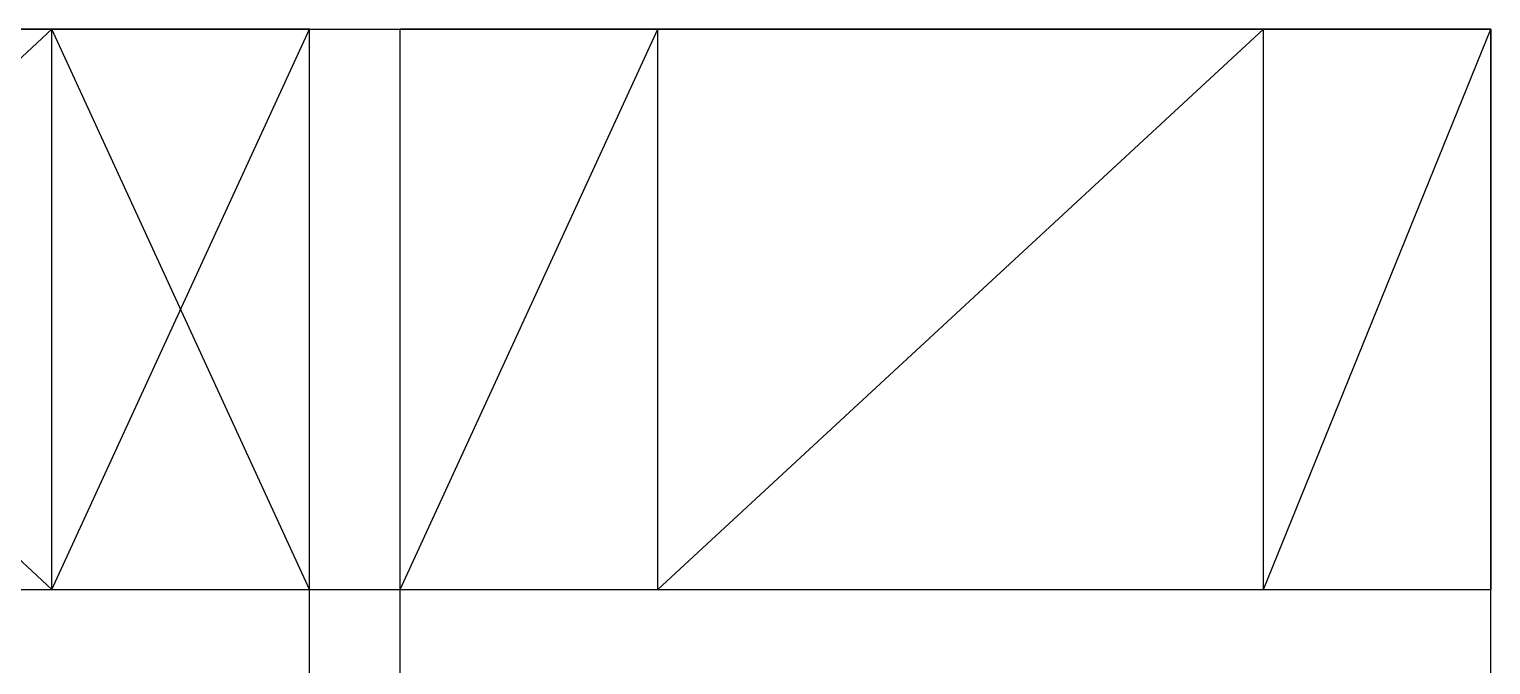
# Model space of a CAD drawing. Header units: metres. Extents: x 0 to 30, y 0 to 40.
# Drawn here: x 10.7 to 30, y 31.6 to 40 of the extents above; entities that cross this region are included whole.
import ezdxf

# ---------------------------------------------------------------- set-up
doc = ezdxf.new("R2010")
doc.units = ezdxf.units.M
for name, color, linetype in [('beam_x', 3, 'Continuous'), ('beam_y', 2, 'Continuous'), ('belt_xz', 5, 'Continuous'), ('belt_yz', 13, 'Continuous'), ('brace_xz', 6, 'Continuous'), ('brace_yz', 1, 'Continuous'), ('column', 4, 'Continuous'), ('floor_brace', 5, 'Continuous'), ('outrigger', 40, 'Continuous')]:
    doc.layers.add(name, color=color, linetype=linetype)

msp = doc.modelspace()

# ---------------------------------------------------------------- linework, layer by layer
at = {"layer": 'beam_x', "color": 3}
for p, q in [((3, 40), (11, 40)), ((3, 40, 9), (11, 40, 9)), ((3, 40, 15), (11, 40, 15)), ((3, 40, 21), (11, 40, 21)), ((3, 40, 27), (11, 40, 27)), ((3, 40, 33), (11, 40, 33)), ((3, 40, 39), (11, 40, 39)), ((3, 40, 45), (11, 40, 45)), ((3, 40, 51), (11, 40, 51)), ((3, 40, 57), (11, 40, 57)), ((3, 40, 63), (11, 40, 63)), ((3, 40, 69), (11, 40, 69)), ((3, 40, 75), (11, 40, 75)), ((3, 40, 81), (11, 40, 81)), ((3, 40, 87), (11, 40, 87)), ((3, 40, 93), (11, 40, 93)), ((3, 40, 99), (11, 40, 99)), ((3, 40, 105), (11, 40, 105)), ((3, 40, 111), (11, 40, 111)), ((3, 40, 117), (11, 40, 117)), ((3, 40, 123), (11, 40, 123)), ((3, 40, 129), (11, 40, 129)), ((3, 40, 135), (11, 40, 135)), ((3, 40, 141), (11, 40, 141)), ((3, 40, 147), (11, 40, 147)), ((3, 40, 153), (11, 40, 153)), ((11, 40), (14.4, 40)), ((11, 40, 9), (14.4, 40, 9)), ((11, 40, 15), (14.4, 40, 15)), ((11, 40, 21), (14.4, 40, 21)), ((11, 40, 27), (14.4, 40, 27)), ((11, 40, 33), (14.4, 40, 33)), ((11, 40, 39), (14.4, 40, 39)), ((11, 40, 45), (14.4, 40, 45)), ((11, 40, 51), (14.4, 40, 51)), ((11, 40, 57), (14.4, 40, 57)), ((11, 40, 63), (14.4, 40, 63)), ((11, 40, 69), (14.4, 40, 69)), ((11, 40, 75), (14.4, 40, 75)), ((11, 40, 81), (14.4, 40, 81)), ((11, 40, 87), (14.4, 40, 87)), ((11, 40, 93), (14.4, 40, 93)), ((11, 40, 99), (14.4, 40, 99)), ((11, 40, 105), (14.4, 40, 105)), ((11, 40, 111), (14.4, 40, 111)), ((11, 40, 117), (14.4, 40, 117)), ((11, 40, 123), (14.4, 40, 123)), ((11, 40, 129), (14.4, 40, 129)), ((11, 40, 135), (14.4, 40, 135)), ((11, 40, 141), (14.4, 40, 141)), ((11, 40, 147), (14.4, 40, 147)), ((11, 40, 153), (14.4, 40, 153)), ((14.4, 40), (15.6, 40)), ((14.4, 40, 9), (15.6, 40, 9)), ((14.4, 40, 15), (15.6, 40, 15)), ((14.4, 40, 21), (15.6, 40, 21)), ((14.4, 40, 27), (15.6, 40, 27)), ((14.4, 40, 33), (15.6, 40, 33)), ((14.4, 40, 39), (15.6, 40, 39)), ((14.4, 40, 45), (15.6, 40, 45)), ((14.4, 40, 51), (15.6, 40, 51)), ((14.4, 40, 57), (15.6, 40, 57)), ((14.4, 40, 63), (15.6, 40, 63)), ((14.4, 40, 69), (15.6, 40, 69)), ((14.4, 40, 75), (15.6, 40, 75)), ((14.4, 40, 81), (15.6, 40, 81)), ((14.4, 40, 87), (15.6, 40, 87)), ((14.4, 40, 93), (15.6, 40, 93)), ((14.4, 40, 99), (15.6, 40, 99)), ((14.4, 40, 105), (15.6, 40, 105)), ((14.4, 40, 111), (15.6, 40, 111)), ((14.4, 40, 117), (15.6, 40, 117)), ((14.4, 40, 123), (15.6, 40, 123)), ((14.4, 40, 129), (15.6, 40, 129)), ((14.4, 40, 135), (15.6, 40, 135)), ((14.4, 40, 141), (15.6, 40, 141)), ((14.4, 40, 147), (15.6, 40, 147)), ((14.4, 40, 153), (15.6, 40, 153)), ((15.6, 40), (19, 40)), ((15.6, 40, 9), (19, 40, 9)), ((15.6, 40, 15), (19, 40, 15)), ((15.6, 40, 21), (19, 40, 21)), ((15.6, 40, 27), (19, 40, 27)), ((15.6, 40, 33), (19, 40, 33)), ((15.6, 40, 39), (19, 40, 39)), ((15.6, 40, 45), (19, 40, 45)), ((15.6, 40, 51), (19, 40, 51)), ((15.6, 40, 57), (19, 40, 57)), ((15.6, 40, 63), (19, 40, 63)), ((15.6, 40, 69), (19, 40, 69)), ((15.6, 40, 75), (19, 40, 75)), ((15.6, 40, 81), (19, 40, 81)), ((15.6, 40, 87), (19, 40, 87)), ((15.6, 40, 93), (19, 40, 93)), ((15.6, 40, 99), (19, 40, 99)), ((15.6, 40, 105), (19, 40, 105)), ((15.6, 40, 111), (19, 40, 111)), ((15.6, 40, 117), (19, 40, 117)), ((15.6, 40, 123), (19, 40, 123)), ((15.6, 40, 129), (19, 40, 129)), ((15.6, 40, 135), (19, 40, 135)), ((15.6, 40, 141), (19, 40, 141)), ((15.6, 40, 147), (19, 40, 147)), ((15.6, 40, 153), (19, 40, 153)), ((19, 40), (27, 40)), ((19, 40, 9), (27, 40, 9)), ((19, 40, 15), (27, 40, 15)), ((19, 40, 21), (27, 40, 21)), ((19, 40, 27), (27, 40, 27)), ((19, 40, 33), (27, 40, 33)), ((19, 40, 39), (27, 40, 39)), ((19, 40, 45), (27, 40, 45)), ((19, 40, 51), (27, 40, 51)), ((19, 40, 57), (27, 40, 57)), ((19, 40, 63), (27, 40, 63)), ((19, 40, 69), (27, 40, 69)), ((19, 40, 75), (27, 40, 75)), ((19, 40, 81), (27, 40, 81)), ((19, 40, 87), (27, 40, 87)), ((19, 40, 93), (27, 40, 93)), ((19, 40, 99), (27, 40, 99)), ((19, 40, 105), (27, 40, 105)), ((19, 40, 111), (27, 40, 111)), ((19, 40, 117), (27, 40, 117)), ((19, 40, 123), (27, 40, 123)), ((19, 40, 129), (27, 40, 129)), ((19, 40, 135), (27, 40, 135)), ((19, 40, 141), (27, 40, 141)), ((19, 40, 147), (27, 40, 147)), ((19, 40, 153), (27, 40, 153)), ((27, 40), (30, 40)), ((27, 40, 9), (30, 40, 9)), ((27, 40, 15), (30, 40, 15)), ((27, 40, 21), (30, 40, 21)), ((27, 40, 27), (30, 40, 27)), ((27, 40, 33), (30, 40, 33)), ((27, 40, 39), (30, 40, 39)), ((27, 40, 45), (30, 40, 45)), ((27, 40, 51), (30, 40, 51)), ((27, 40, 57), (30, 40, 57)), ((27, 40, 63), (30, 40, 63)), ((27, 40, 69), (30, 40, 69)), ((27, 40, 75), (30, 40, 75)), ((27, 40, 81), (30, 40, 81)), ((27, 40, 87), (30, 40, 87)), ((27, 40, 93), (30, 40, 93)), ((27, 40, 99), (30, 40, 99)), ((27, 40, 105), (30, 40, 105)), ((27, 40, 111), (30, 40, 111)), ((27, 40, 117), (30, 40, 117)), ((27, 40, 123), (30, 40, 123)), ((27, 40, 129), (30, 40, 129)), ((27, 40, 135), (30, 40, 135)), ((27, 40, 141), (30, 40, 141)), ((27, 40, 147), (30, 40, 147)), ((27, 40, 153), (30, 40, 153)), ((3, 32.6), (11, 32.6)), ((3, 32.6, 27), (11, 32.6, 27)), ((3, 32.6, 51), (11, 32.6, 51)), ((3, 32.6, 75), (11, 32.6, 75)), ((3, 32.6, 99), (11, 32.6, 99)), ((3, 32.6, 123), (11, 32.6, 123)), ((3, 32.6, 147), (11, 32.6, 147)), ((11, 32.6), (14.4, 32.6)), ((11, 32.6, 27), (14.4, 32.6, 27)), ((11, 32.6, 51), (14.4, 32.6, 51)), ((11, 32.6, 75), (14.4, 32.6, 75)), ((11, 32.6, 99), (14.4, 32.6, 99)), ((11, 32.6, 123), (14.4, 32.6, 123)), ((11, 32.6, 147), (14.4, 32.6, 147)), ((14.4, 32.6), (15.6, 32.6)), ((14.4, 32.6, 9), (15.6, 32.6, 9)), ((14.4, 32.6, 15), (15.6, 32.6, 15)), ((14.4, 32.6, 21), (15.6, 32.6, 21)), ((14.4, 32.6, 27), (15.6, 32.6, 27)), ((14.4, 32.6, 33), (15.6, 32.6, 33)), ((14.4, 32.6, 39), (15.6, 32.6, 39)), ((14.4, 32.6, 45), (15.6, 32.6, 45)), ((14.4, 32.6, 51), (15.6, 32.6, 51)), ((14.4, 32.6, 57), (15.6, 32.6, 57)), ((14.4, 32.6, 63), (15.6, 32.6, 63)), ((14.4, 32.6, 69), (15.6, 32.6, 69)), ((14.4, 32.6, 75), (15.6, 32.6, 75)), ((14.4, 32.6, 81), (15.6, 32.6, 81)), ((14.4, 32.6, 87), (15.6, 32.6, 87)), ((14.4, 32.6, 93), (15.6, 32.6, 93)), ((14.4, 32.6, 99), (15.6, 32.6, 99)), ((14.4, 32.6, 105), (15.6, 32.6, 105)), ((14.4, 32.6, 111), (15.6, 32.6, 111)), ((14.4, 32.6, 117), (15.6, 32.6, 117)), ((14.4, 32.6, 123), (15.6, 32.6, 123)), ((14.4, 32.6, 129), (15.6, 32.6, 129)), ((14.4, 32.6, 135), (15.6, 32.6, 135)), ((14.4, 32.6, 141), (15.6, 32.6, 141)), ((14.4, 32.6, 147), (15.6, 32.6, 147)), ((14.4, 32.6, 153), (15.6, 32.6, 153)), ((15.6, 32.6), (19, 32.6)), ((15.6, 32.6, 27), (19, 32.6, 27)), ((15.6, 32.6, 51), (19, 32.6, 51)), ((15.6, 32.6, 75), (19, 32.6, 75)), ((15.6, 32.6, 99), (19, 32.6, 99)), ((15.6, 32.6, 123), (19, 32.6, 123)), ((15.6, 32.6, 147), (19, 32.6, 147)), ((19, 32.6), (27, 32.6)), ((19, 32.6, 27), (27, 32.6, 27)), ((19, 32.6, 51), (27, 32.6, 51)), ((19, 32.6, 75), (27, 32.6, 75)), ((19, 32.6, 99), (27, 32.6, 99)), ((19, 32.6, 123), (27, 32.6, 123)), ((19, 32.6, 147), (27, 32.6, 147)), ((27, 32.6), (30, 32.6)), ((27, 32.6, 27), (30, 32.6, 27)), ((27, 32.6, 51), (30, 32.6, 51)), ((27, 32.6, 75), (30, 32.6, 75)), ((27, 32.6, 99), (30, 32.6, 99)), ((27, 32.6, 123), (30, 32.6, 123)), ((27, 32.6, 147), (30, 32.6, 147))]:
    msp.add_line(p, q, dxfattribs=at)
at = {"layer": 'beam_y', "color": 2}
for p, q in [((11, 32.6), (11, 40)), ((11, 32.6, 27), (11, 40, 27)), ((11, 32.6, 51), (11, 40, 51)), ((11, 32.6, 75), (11, 40, 75)), ((11, 32.6, 99), (11, 40, 99)), ((11, 32.6, 123), (11, 40, 123)), ((11, 32.6, 147), (11, 40, 147)), ((14.4, 32.6), (14.4, 40)), ((14.4, 32.6, 9), (14.4, 40, 9)), ((14.4, 32.6, 15), (14.4, 40, 15)), ((14.4, 32.6, 21), (14.4, 40, 21)), ((14.4, 32.6, 27), (14.4, 40, 27)), ((14.4, 32.6, 33), (14.4, 40, 33)), ((14.4, 32.6, 39), (14.4, 40, 39)), ((14.4, 32.6, 45), (14.4, 40, 45)), ((14.4, 32.6, 51), (14.4, 40, 51)), ((14.4, 32.6, 57), (14.4, 40, 57)), ((14.4, 32.6, 63), (14.4, 40, 63)), ((14.4, 32.6, 69), (14.4, 40, 69)), ((14.4, 32.6, 75), (14.4, 40, 75)), ((14.4, 32.6, 81), (14.4, 40, 81)), ((14.4, 32.6, 87), (14.4, 40, 87)), ((14.4, 32.6, 93), (14.4, 40, 93)), ((14.4, 32.6, 99), (14.4, 40, 99)), ((14.4, 32.6, 105), (14.4, 40, 105)), ((14.4, 32.6, 111), (14.4, 40, 111)), ((14.4, 32.6, 117), (14.4, 40, 117)), ((14.4, 32.6, 123), (14.4, 40, 123)), ((14.4, 32.6, 129), (14.4, 40, 129)), ((14.4, 32.6, 135), (14.4, 40, 135)), ((14.4, 32.6, 141), (14.4, 40, 141)), ((14.4, 32.6, 147), (14.4, 40, 147)), ((14.4, 32.6, 153), (14.4, 40, 153)), ((15.6, 32.6), (15.6, 40)), ((15.6, 32.6, 9), (15.6, 40, 9)), ((15.6, 32.6, 15), (15.6, 40, 15)), ((15.6, 32.6, 21), (15.6, 40, 21)), ((15.6, 32.6, 27), (15.6, 40, 27)), ((15.6, 32.6, 33), (15.6, 40, 33)), ((15.6, 32.6, 39), (15.6, 40, 39)), ((15.6, 32.6, 45), (15.6, 40, 45)), ((15.6, 32.6, 51), (15.6, 40, 51)), ((15.6, 32.6, 57), (15.6, 40, 57)), ((15.6, 32.6, 63), (15.6, 40, 63)), ((15.6, 32.6, 69), (15.6, 40, 69)), ((15.6, 32.6, 75), (15.6, 40, 75)), ((15.6, 32.6, 81), (15.6, 40, 81)), ((15.6, 32.6, 87), (15.6, 40, 87)), ((15.6, 32.6, 93), (15.6, 40, 93)), ((15.6, 32.6, 99), (15.6, 40, 99)), ((15.6, 32.6, 105), (15.6, 40, 105)), ((15.6, 32.6, 111), (15.6, 40, 111)), ((15.6, 32.6, 117), (15.6, 40, 117)), ((15.6, 32.6, 123), (15.6, 40, 123)), ((15.6, 32.6, 129), (15.6, 40, 129)), ((15.6, 32.6, 135), (15.6, 40, 135)), ((15.6, 32.6, 141), (15.6, 40, 141)), ((15.6, 32.6, 147), (15.6, 40, 147)), ((15.6, 32.6, 153), (15.6, 40, 153)), ((19, 32.6), (19, 40)), ((19, 32.6, 27), (19, 40, 27)), ((19, 32.6, 51), (19, 40, 51)), ((19, 32.6, 75), (19, 40, 75)), ((19, 32.6, 99), (19, 40, 99)), ((19, 32.6, 123), (19, 40, 123)), ((19, 32.6, 147), (19, 40, 147)), ((27, 32.6), (27, 40)), ((27, 32.6, 27), (27, 40, 27)), ((27, 32.6, 51), (27, 40, 51)), ((27, 32.6, 75), (27, 40, 75)), ((27, 32.6, 99), (27, 40, 99)), ((27, 32.6, 123), (27, 40, 123)), ((27, 32.6, 147), (27, 40, 147)), ((30, 32.6), (30, 40)), ((30, 32.6, 9), (30, 40, 9)), ((30, 32.6, 15), (30, 40, 15)), ((30, 32.6, 21), (30, 40, 21)), ((30, 32.6, 27), (30, 40, 27)), ((30, 32.6, 33), (30, 40, 33)), ((30, 32.6, 39), (30, 40, 39)), ((30, 32.6, 45), (30, 40, 45)), ((30, 32.6, 51), (30, 40, 51)), ((30, 32.6, 57), (30, 40, 57)), ((30, 32.6, 63), (30, 40, 63)), ((30, 32.6, 69), (30, 40, 69)), ((30, 32.6, 75), (30, 40, 75)), ((30, 32.6, 81), (30, 40, 81)), ((30, 32.6, 87), (30, 40, 87)), ((30, 32.6, 93), (30, 40, 93)), ((30, 32.6, 99), (30, 40, 99)), ((30, 32.6, 105), (30, 40, 105)), ((30, 32.6, 111), (30, 40, 111)), ((30, 32.6, 117), (30, 40, 117)), ((30, 32.6, 123), (30, 40, 123)), ((30, 32.6, 129), (30, 40, 129)), ((30, 32.6, 135), (30, 40, 135)), ((30, 32.6, 141), (30, 40, 141)), ((30, 32.6, 147), (30, 40, 147)), ((30, 32.6, 153), (30, 40, 153)), ((14.4, 31.4), (14.4, 32.6)), ((14.4, 31.4, 9), (14.4, 32.6, 9)), ((14.4, 31.4, 15), (14.4, 32.6, 15)), ((14.4, 31.4, 21), (14.4, 32.6, 21)), ((14.4, 31.4, 27), (14.4, 32.6, 27)), ((14.4, 31.4, 33), (14.4, 32.6, 33)), ((14.4, 31.4, 39), (14.4, 32.6, 39)), ((14.4, 31.4, 45), (14.4, 32.6, 45)), ((14.4, 31.4, 51), (14.4, 32.6, 51)), ((14.4, 31.4, 57), (14.4, 32.6, 57)), ((14.4, 31.4, 63), (14.4, 32.6, 63)), ((14.4, 31.4, 69), (14.4, 32.6, 69)), ((14.4, 31.4, 75), (14.4, 32.6, 75)), ((14.4, 31.4, 81), (14.4, 32.6, 81)), ((14.4, 31.4, 87), (14.4, 32.6, 87)), ((14.4, 31.4, 93), (14.4, 32.6, 93)), ((14.4, 31.4, 99), (14.4, 32.6, 99)), ((14.4, 31.4, 105), (14.4, 32.6, 105)), ((14.4, 31.4, 111), (14.4, 32.6, 111)), ((14.4, 31.4, 117), (14.4, 32.6, 117)), ((14.4, 31.4, 123), (14.4, 32.6, 123)), ((14.4, 31.4, 129), (14.4, 32.6, 129)), ((14.4, 31.4, 135), (14.4, 32.6, 135)), ((14.4, 31.4, 141), (14.4, 32.6, 141)), ((14.4, 31.4, 147), (14.4, 32.6, 147)), ((14.4, 31.4, 153), (14.4, 32.6, 153)), ((15.6, 31.4), (15.6, 32.6)), ((15.6, 31.4, 9), (15.6, 32.6, 9)), ((15.6, 31.4, 15), (15.6, 32.6, 15)), ((15.6, 31.4, 21), (15.6, 32.6, 21)), ((15.6, 31.4, 27), (15.6, 32.6, 27)), ((15.6, 31.4, 33), (15.6, 32.6, 33)), ((15.6, 31.4, 39), (15.6, 32.6, 39)), ((15.6, 31.4, 45), (15.6, 32.6, 45)), ((15.6, 31.4, 51), (15.6, 32.6, 51)), ((15.6, 31.4, 57), (15.6, 32.6, 57)), ((15.6, 31.4, 63), (15.6, 32.6, 63)), ((15.6, 31.4, 69), (15.6, 32.6, 69)), ((15.6, 31.4, 75), (15.6, 32.6, 75)), ((15.6, 31.4, 81), (15.6, 32.6, 81)), ((15.6, 31.4, 87), (15.6, 32.6, 87)), ((15.6, 31.4, 93), (15.6, 32.6, 93)), ((15.6, 31.4, 99), (15.6, 32.6, 99)), ((15.6, 31.4, 105), (15.6, 32.6, 105)), ((15.6, 31.4, 111), (15.6, 32.6, 111)), ((15.6, 31.4, 117), (15.6, 32.6, 117)), ((15.6, 31.4, 123), (15.6, 32.6, 123)), ((15.6, 31.4, 129), (15.6, 32.6, 129)), ((15.6, 31.4, 135), (15.6, 32.6, 135)), ((15.6, 31.4, 141), (15.6, 32.6, 141)), ((15.6, 31.4, 147), (15.6, 32.6, 147)), ((15.6, 31.4, 153), (15.6, 32.6, 153)), ((30, 31.4), (30, 32.6)), ((30, 31.4, 9), (30, 32.6, 9)), ((30, 31.4, 15), (30, 32.6, 15)), ((30, 31.4, 21), (30, 32.6, 21)), ((30, 31.4, 27), (30, 32.6, 27)), ((30, 31.4, 33), (30, 32.6, 33)), ((30, 31.4, 39), (30, 32.6, 39)), ((30, 31.4, 45), (30, 32.6, 45)), ((30, 31.4, 51), (30, 32.6, 51)), ((30, 31.4, 57), (30, 32.6, 57)), ((30, 31.4, 63), (30, 32.6, 63)), ((30, 31.4, 69), (30, 32.6, 69)), ((30, 31.4, 75), (30, 32.6, 75)), ((30, 31.4, 81), (30, 32.6, 81)), ((30, 31.4, 87), (30, 32.6, 87)), ((30, 31.4, 93), (30, 32.6, 93)), ((30, 31.4, 99), (30, 32.6, 99)), ((30, 31.4, 105), (30, 32.6, 105)), ((30, 31.4, 111), (30, 32.6, 111)), ((30, 31.4, 117), (30, 32.6, 117)), ((30, 31.4, 123), (30, 32.6, 123)), ((30, 31.4, 129), (30, 32.6, 129)), ((30, 31.4, 135), (30, 32.6, 135)), ((30, 31.4, 141), (30, 32.6, 141)), ((30, 31.4, 147), (30, 32.6, 147)), ((30, 31.4, 153), (30, 32.6, 153))]:
    msp.add_line(p, q, dxfattribs=at)
at = {"layer": 'belt_xz', "color": 5}
for p, q in [((3, 40, 33), (11, 40, 39)), ((11, 40, 33), (3, 40, 39)), ((3, 40, 69), (11, 40, 75)), ((11, 40, 69), (3, 40, 75)), ((3, 40, 105), (11, 40, 111)), ((11, 40, 105), (3, 40, 111)), ((3, 40, 141), (11, 40, 153)), ((11, 40, 141), (3, 40, 153)), ((19, 40, 33), (27, 40, 39)), ((27, 40, 33), (19, 40, 39)), ((19, 40, 69), (27, 40, 75)), ((27, 40, 69), (19, 40, 75)), ((19, 40, 105), (27, 40, 111)), ((27, 40, 105), (19, 40, 111)), ((19, 40, 141), (27, 40, 153)), ((27, 40, 141), (19, 40, 153)), ((27, 40, 33), (30, 40, 39)), ((30, 40, 33), (27, 40, 39)), ((27, 40, 69), (30, 40, 75)), ((30, 40, 69), (27, 40, 75)), ((27, 40, 105), (30, 40, 111)), ((30, 40, 105), (27, 40, 111)), ((27, 40, 141), (30, 40, 153)), ((30, 40, 141), (27, 40, 153))]:
    msp.add_line(p, q, dxfattribs=at)
at = {"layer": 'belt_yz', "color": 13}
for p, q in [((30, 32.6, 33), (30, 40, 39)), ((30, 40, 33), (30, 32.6, 39)), ((30, 32.6, 69), (30, 40, 75)), ((30, 40, 69), (30, 32.6, 75)), ((30, 32.6, 105), (30, 40, 111)), ((30, 40, 105), (30, 32.6, 111)), ((30, 32.6, 141), (30, 40, 153)), ((30, 40, 141), (30, 32.6, 153))]:
    msp.add_line(p, q, dxfattribs=at)
at = {"layer": 'brace_xz', "color": 6}
for p, q in [((3, 40), (11, 40, 57)), ((11, 40), (3, 40, 57)), ((3, 40, 57), (11, 40, 111)), ((11, 40, 57), (3, 40, 111)), ((3, 40, 111), (11, 40, 153)), ((11, 40, 111), (3, 40, 153)), ((11, 40), (14.4, 40, 9)), ((14.4, 40), (11, 40, 9)), ((11, 40, 9), (14.4, 40, 15)), ((14.4, 40, 9), (11, 40, 15)), ((11, 40, 15), (14.4, 40, 21)), ((14.4, 40, 15), (11, 40, 21)), ((11, 40, 21), (14.4, 40, 27)), ((14.4, 40, 21), (11, 40, 27)), ((11, 40, 27), (14.4, 40, 33)), ((14.4, 40, 27), (11, 40, 33)), ((11, 40, 33), (14.4, 40, 39)), ((14.4, 40, 33), (11, 40, 39)), ((11, 40, 39), (14.4, 40, 45)), ((14.4, 40, 39), (11, 40, 45)), ((11, 40, 45), (14.4, 40, 51)), ((14.4, 40, 45), (11, 40, 51)), ((11, 40, 51), (14.4, 40, 57)), ((14.4, 40, 51), (11, 40, 57)), ((11, 40, 57), (14.4, 40, 63)), ((14.4, 40, 57), (11, 40, 63)), ((11, 40, 63), (14.4, 40, 69)), ((14.4, 40, 63), (11, 40, 69)), ((11, 40, 69), (14.4, 40, 75)), ((14.4, 40, 69), (11, 40, 75)), ((11, 40, 75), (14.4, 40, 81)), ((14.4, 40, 75), (11, 40, 81)), ((11, 40, 81), (14.4, 40, 87)), ((14.4, 40, 81), (11, 40, 87)), ((11, 40, 87), (14.4, 40, 93)), ((14.4, 40, 87), (11, 40, 93)), ((11, 40, 93), (14.4, 40, 99)), ((14.4, 40, 93), (11, 40, 99)), ((11, 40, 99), (14.4, 40, 105)), ((14.4, 40, 99), (11, 40, 105)), ((11, 40, 105), (14.4, 40, 111)), ((14.4, 40, 105), (11, 40, 111)), ((11, 40, 111), (14.4, 40, 117)), ((14.4, 40, 111), (11, 40, 117)), ((11, 40, 117), (14.4, 40, 123)), ((14.4, 40, 117), (11, 40, 123)), ((11, 40, 123), (14.4, 40, 129)), ((14.4, 40, 123), (11, 40, 129)), ((11, 40, 129), (14.4, 40, 135)), ((14.4, 40, 129), (11, 40, 135)), ((11, 40, 135), (14.4, 40, 141)), ((14.4, 40, 135), (11, 40, 141)), ((11, 40, 141), (14.4, 40, 147)), ((14.4, 40, 141), (11, 40, 147)), ((11, 40, 147), (14.4, 40, 153)), ((14.4, 40, 147), (11, 40, 153)), ((15.6, 40), (19, 40, 9)), ((19, 40), (15.6, 40, 9)), ((15.6, 40, 9), (19, 40, 15)), ((19, 40, 9), (15.6, 40, 15)), ((15.6, 40, 15), (19, 40, 21)), ((19, 40, 15), (15.6, 40, 21)), ((15.6, 40, 21), (19, 40, 27)), ((19, 40, 21), (15.6, 40, 27)), ((15.6, 40, 27), (19, 40, 33)), ((19, 40, 27), (15.6, 40, 33)), ((15.6, 40, 33), (19, 40, 39)), ((19, 40, 33), (15.6, 40, 39)), ((15.6, 40, 39), (19, 40, 45)), ((19, 40, 39), (15.6, 40, 45)), ((15.6, 40, 45), (19, 40, 51)), ((19, 40, 45), (15.6, 40, 51)), ((15.6, 40, 51), (19, 40, 57)), ((19, 40, 51), (15.6, 40, 57)), ((15.6, 40, 57), (19, 40, 63)), ((19, 40, 57), (15.6, 40, 63)), ((15.6, 40, 63), (19, 40, 69)), ((19, 40, 63), (15.6, 40, 69)), ((15.6, 40, 69), (19, 40, 75)), ((19, 40, 69), (15.6, 40, 75)), ((15.6, 40, 75), (19, 40, 81)), ((19, 40, 75), (15.6, 40, 81)), ((15.6, 40, 81), (19, 40, 87)), ((19, 40, 81), (15.6, 40, 87)), ((15.6, 40, 87), (19, 40, 93)), ((19, 40, 87), (15.6, 40, 93)), ((15.6, 40, 93), (19, 40, 99)), ((19, 40, 93), (15.6, 40, 99)), ((15.6, 40, 99), (19, 40, 105)), ((19, 40, 99), (15.6, 40, 105)), ((15.6, 40, 105), (19, 40, 111)), ((19, 40, 105), (15.6, 40, 111)), ((15.6, 40, 111), (19, 40, 117)), ((19, 40, 111), (15.6, 40, 117)), ((15.6, 40, 117), (19, 40, 123)), ((19, 40, 117), (15.6, 40, 123)), ((15.6, 40, 123), (19, 40, 129)), ((19, 40, 123), (15.6, 40, 129)), ((15.6, 40, 129), (19, 40, 135)), ((19, 40, 129), (15.6, 40, 135)), ((15.6, 40, 135), (19, 40, 141)), ((19, 40, 135), (15.6, 40, 141)), ((15.6, 40, 141), (19, 40, 147)), ((19, 40, 141), (15.6, 40, 147)), ((15.6, 40, 147), (19, 40, 153)), ((19, 40, 147), (15.6, 40, 153)), ((19, 40), (27, 40, 57)), ((27, 40), (19, 40, 57)), ((19, 40, 57), (27, 40, 111)), ((27, 40, 57), (19, 40, 111)), ((19, 40, 111), (27, 40, 153)), ((27, 40, 111), (19, 40, 153))]:
    msp.add_line(p, q, dxfattribs=at)
at = {"layer": 'brace_yz', "color": 1}
for p, q in [((30, 32.6), (30, 40, 81)), ((30, 40), (30, 32.6, 81)), ((30, 32.6, 81), (30, 40, 153)), ((30, 40, 81), (30, 32.6, 153))]:
    msp.add_line(p, q, dxfattribs=at)
at = {"layer": 'column', "color": 4}
for p, q in [((11, 40), (11, 40, 9)), ((11, 40, 9), (11, 40, 15)), ((11, 40, 15), (11, 40, 21)), ((11, 40, 21), (11, 40, 27)), ((11, 40, 27), (11, 40, 33)), ((11, 40, 33), (11, 40, 39)), ((11, 40, 39), (11, 40, 45)), ((11, 40, 45), (11, 40, 51)), ((11, 40, 51), (11, 40, 57)), ((11, 40, 57), (11, 40, 63)), ((11, 40, 63), (11, 40, 69)), ((11, 40, 69), (11, 40, 75)), ((11, 40, 75), (11, 40, 81)), ((11, 40, 81), (11, 40, 87)), ((11, 40, 87), (11, 40, 93)), ((11, 40, 93), (11, 40, 99)), ((11, 40, 99), (11, 40, 105)), ((11, 40, 105), (11, 40, 111)), ((11, 40, 111), (11, 40, 117)), ((11, 40, 117), (11, 40, 123)), ((11, 40, 123), (11, 40, 129)), ((11, 40, 129), (11, 40, 135)), ((11, 40, 135), (11, 40, 141)), ((11, 40, 141), (11, 40, 147)), ((11, 40, 147), (11, 40, 153)), ((14.4, 40), (14.4, 40, 9)), ((14.4, 40, 9), (14.4, 40, 15)), ((14.4, 40, 15), (14.4, 40, 21)), ((14.4, 40, 21), (14.4, 40, 27)), ((14.4, 40, 27), (14.4, 40, 33)), ((14.4, 40, 33), (14.4, 40, 39)), ((14.4, 40, 39), (14.4, 40, 45)), ((14.4, 40, 45), (14.4, 40, 51)), ((14.4, 40, 51), (14.4, 40, 57)), ((14.4, 40, 57), (14.4, 40, 63)), ((14.4, 40, 63), (14.4, 40, 69)), ((14.4, 40, 69), (14.4, 40, 75)), ((14.4, 40, 75), (14.4, 40, 81)), ((14.4, 40, 81), (14.4, 40, 87)), ((14.4, 40, 87), (14.4, 40, 93)), ((14.4, 40, 93), (14.4, 40, 99)), ((14.4, 40, 99), (14.4, 40, 105)), ((14.4, 40, 105), (14.4, 40, 111)), ((14.4, 40, 111), (14.4, 40, 117)), ((14.4, 40, 117), (14.4, 40, 123)), ((14.4, 40, 123), (14.4, 40, 129)), ((14.4, 40, 129), (14.4, 40, 135)), ((14.4, 40, 135), (14.4, 40, 141)), ((14.4, 40, 141), (14.4, 40, 147)), ((14.4, 40, 147), (14.4, 40, 153)), ((15.6, 40), (15.6, 40, 9)), ((15.6, 40, 9), (15.6, 40, 15)), ((15.6, 40, 15), (15.6, 40, 21)), ((15.6, 40, 21), (15.6, 40, 27)), ((15.6, 40, 27), (15.6, 40, 33)), ((15.6, 40, 33), (15.6, 40, 39)), ((15.6, 40, 39), (15.6, 40, 45)), ((15.6, 40, 45), (15.6, 40, 51)), ((15.6, 40, 51), (15.6, 40, 57)), ((15.6, 40, 57), (15.6, 40, 63)), ((15.6, 40, 63), (15.6, 40, 69)), ((15.6, 40, 69), (15.6, 40, 75)), ((15.6, 40, 75), (15.6, 40, 81)), ((15.6, 40, 81), (15.6, 40, 87)), ((15.6, 40, 87), (15.6, 40, 93)), ((15.6, 40, 93), (15.6, 40, 99)), ((15.6, 40, 99), (15.6, 40, 105)), ((15.6, 40, 105), (15.6, 40, 111)), ((15.6, 40, 111), (15.6, 40, 117)), ((15.6, 40, 117), (15.6, 40, 123)), ((15.6, 40, 123), (15.6, 40, 129)), ((15.6, 40, 129), (15.6, 40, 135)), ((15.6, 40, 135), (15.6, 40, 141)), ((15.6, 40, 141), (15.6, 40, 147)), ((15.6, 40, 147), (15.6, 40, 153)), ((19, 40), (19, 40, 9)), ((19, 40, 9), (19, 40, 15)), ((19, 40, 15), (19, 40, 21)), ((19, 40, 21), (19, 40, 27)), ((19, 40, 27), (19, 40, 33)), ((19, 40, 33), (19, 40, 39)), ((19, 40, 39), (19, 40, 45)), ((19, 40, 45), (19, 40, 51)), ((19, 40, 51), (19, 40, 57)), ((19, 40, 57), (19, 40, 63)), ((19, 40, 63), (19, 40, 69)), ((19, 40, 69), (19, 40, 75)), ((19, 40, 75), (19, 40, 81)), ((19, 40, 81), (19, 40, 87)), ((19, 40, 87), (19, 40, 93)), ((19, 40, 93), (19, 40, 99)), ((19, 40, 99), (19, 40, 105)), ((19, 40, 105), (19, 40, 111)), ((19, 40, 111), (19, 40, 117)), ((19, 40, 117), (19, 40, 123)), ((19, 40, 123), (19, 40, 129)), ((19, 40, 129), (19, 40, 135)), ((19, 40, 135), (19, 40, 141)), ((19, 40, 141), (19, 40, 147)), ((19, 40, 147), (19, 40, 153)), ((27, 40), (27, 40, 9)), ((27, 40, 9), (27, 40, 15)), ((27, 40, 15), (27, 40, 21)), ((27, 40, 21), (27, 40, 27)), ((27, 40, 27), (27, 40, 33)), ((27, 40, 33), (27, 40, 39)), ((27, 40, 39), (27, 40, 45)), ((27, 40, 45), (27, 40, 51)), ((27, 40, 51), (27, 40, 57)), ((27, 40, 57), (27, 40, 63)), ((27, 40, 63), (27, 40, 69)), ((27, 40, 69), (27, 40, 75)), ((27, 40, 75), (27, 40, 81)), ((27, 40, 81), (27, 40, 87)), ((27, 40, 87), (27, 40, 93)), ((27, 40, 93), (27, 40, 99)), ((27, 40, 99), (27, 40, 105)), ((27, 40, 105), (27, 40, 111)), ((27, 40, 111), (27, 40, 117)), ((27, 40, 117), (27, 40, 123)), ((27, 40, 123), (27, 40, 129)), ((27, 40, 129), (27, 40, 135)), ((27, 40, 135), (27, 40, 141)), ((27, 40, 141), (27, 40, 147)), ((27, 40, 147), (27, 40, 153)), ((30, 40), (30, 40, 9)), ((30, 40, 9), (30, 40, 15)), ((30, 40, 15), (30, 40, 21)), ((30, 40, 21), (30, 40, 27)), ((30, 40, 27), (30, 40, 33)), ((30, 40, 33), (30, 40, 39)), ((30, 40, 39), (30, 40, 45)), ((30, 40, 45), (30, 40, 51)), ((30, 40, 51), (30, 40, 57)), ((30, 40, 57), (30, 40, 63)), ((30, 40, 63), (30, 40, 69)), ((30, 40, 69), (30, 40, 75)), ((30, 40, 75), (30, 40, 81)), ((30, 40, 81), (30, 40, 87)), ((30, 40, 87), (30, 40, 93)), ((30, 40, 93), (30, 40, 99)), ((30, 40, 99), (30, 40, 105)), ((30, 40, 105), (30, 40, 111)), ((30, 40, 111), (30, 40, 117)), ((30, 40, 117), (30, 40, 123)), ((30, 40, 123), (30, 40, 129)), ((30, 40, 129), (30, 40, 135)), ((30, 40, 135), (30, 40, 141)), ((30, 40, 141), (30, 40, 147)), ((30, 40, 147), (30, 40, 153)), ((11, 32.6), (11, 32.6, 9)), ((11, 32.6, 9), (11, 32.6, 15)), ((11, 32.6, 15), (11, 32.6, 21)), ((11, 32.6, 21), (11, 32.6, 27)), ((11, 32.6, 27), (11, 32.6, 33)), ((11, 32.6, 33), (11, 32.6, 39)), ((11, 32.6, 39), (11, 32.6, 45)), ((11, 32.6, 45), (11, 32.6, 51)), ((11, 32.6, 51), (11, 32.6, 57)), ((11, 32.6, 57), (11, 32.6, 63)), ((11, 32.6, 63), (11, 32.6, 69)), ((11, 32.6, 69), (11, 32.6, 75)), ((11, 32.6, 75), (11, 32.6, 81)), ((11, 32.6, 81), (11, 32.6, 87)), ((11, 32.6, 87), (11, 32.6, 93)), ((11, 32.6, 93), (11, 32.6, 99)), ((11, 32.6, 99), (11, 32.6, 105)), ((11, 32.6, 105), (11, 32.6, 111)), ((11, 32.6, 111), (11, 32.6, 117)), ((11, 32.6, 117), (11, 32.6, 123)), ((11, 32.6, 123), (11, 32.6, 129)), ((11, 32.6, 129), (11, 32.6, 135)), ((11, 32.6, 135), (11, 32.6, 141)), ((11, 32.6, 141), (11, 32.6, 147)), ((11, 32.6, 147), (11, 32.6, 153)), ((14.4, 32.6), (14.4, 32.6, 9)), ((14.4, 32.6, 9), (14.4, 32.6, 15)), ((14.4, 32.6, 15), (14.4, 32.6, 21)), ((14.4, 32.6, 21), (14.4, 32.6, 27)), ((14.4, 32.6, 27), (14.4, 32.6, 33)), ((14.4, 32.6, 33), (14.4, 32.6, 39)), ((14.4, 32.6, 39), (14.4, 32.6, 45)), ((14.4, 32.6, 45), (14.4, 32.6, 51)), ((14.4, 32.6, 51), (14.4, 32.6, 57)), ((14.4, 32.6, 57), (14.4, 32.6, 63)), ((14.4, 32.6, 63), (14.4, 32.6, 69)), ((14.4, 32.6, 69), (14.4, 32.6, 75)), ((14.4, 32.6, 75), (14.4, 32.6, 81)), ((14.4, 32.6, 81), (14.4, 32.6, 87)), ((14.4, 32.6, 87), (14.4, 32.6, 93)), ((14.4, 32.6, 93), (14.4, 32.6, 99)), ((14.4, 32.6, 99), (14.4, 32.6, 105)), ((14.4, 32.6, 105), (14.4, 32.6, 111)), ((14.4, 32.6, 111), (14.4, 32.6, 117)), ((14.4, 32.6, 117), (14.4, 32.6, 123)), ((14.4, 32.6, 123), (14.4, 32.6, 129)), ((14.4, 32.6, 129), (14.4, 32.6, 135)), ((14.4, 32.6, 135), (14.4, 32.6, 141)), ((14.4, 32.6, 141), (14.4, 32.6, 147)), ((14.4, 32.6, 147), (14.4, 32.6, 153)), ((15.6, 32.6), (15.6, 32.6, 9)), ((15.6, 32.6, 9), (15.6, 32.6, 15)), ((15.6, 32.6, 15), (15.6, 32.6, 21)), ((15.6, 32.6, 21), (15.6, 32.6, 27)), ((15.6, 32.6, 27), (15.6, 32.6, 33)), ((15.6, 32.6, 33), (15.6, 32.6, 39)), ((15.6, 32.6, 39), (15.6, 32.6, 45)), ((15.6, 32.6, 45), (15.6, 32.6, 51)), ((15.6, 32.6, 51), (15.6, 32.6, 57)), ((15.6, 32.6, 57), (15.6, 32.6, 63)), ((15.6, 32.6, 63), (15.6, 32.6, 69)), ((15.6, 32.6, 69), (15.6, 32.6, 75)), ((15.6, 32.6, 75), (15.6, 32.6, 81)), ((15.6, 32.6, 81), (15.6, 32.6, 87)), ((15.6, 32.6, 87), (15.6, 32.6, 93)), ((15.6, 32.6, 93), (15.6, 32.6, 99)), ((15.6, 32.6, 99), (15.6, 32.6, 105)), ((15.6, 32.6, 105), (15.6, 32.6, 111)), ((15.6, 32.6, 111), (15.6, 32.6, 117)), ((15.6, 32.6, 117), (15.6, 32.6, 123)), ((15.6, 32.6, 123), (15.6, 32.6, 129)), ((15.6, 32.6, 129), (15.6, 32.6, 135)), ((15.6, 32.6, 135), (15.6, 32.6, 141)), ((15.6, 32.6, 141), (15.6, 32.6, 147)), ((15.6, 32.6, 147), (15.6, 32.6, 153)), ((19, 32.6), (19, 32.6, 9)), ((19, 32.6, 9), (19, 32.6, 15)), ((19, 32.6, 15), (19, 32.6, 21)), ((19, 32.6, 21), (19, 32.6, 27)), ((19, 32.6, 27), (19, 32.6, 33)), ((19, 32.6, 33), (19, 32.6, 39)), ((19, 32.6, 39), (19, 32.6, 45)), ((19, 32.6, 45), (19, 32.6, 51)), ((19, 32.6, 51), (19, 32.6, 57)), ((19, 32.6, 57), (19, 32.6, 63)), ((19, 32.6, 63), (19, 32.6, 69)), ((19, 32.6, 69), (19, 32.6, 75)), ((19, 32.6, 75), (19, 32.6, 81)), ((19, 32.6, 81), (19, 32.6, 87)), ((19, 32.6, 87), (19, 32.6, 93)), ((19, 32.6, 93), (19, 32.6, 99)), ((19, 32.6, 99), (19, 32.6, 105)), ((19, 32.6, 105), (19, 32.6, 111)), ((19, 32.6, 111), (19, 32.6, 117)), ((19, 32.6, 117), (19, 32.6, 123)), ((19, 32.6, 123), (19, 32.6, 129)), ((19, 32.6, 129), (19, 32.6, 135)), ((19, 32.6, 135), (19, 32.6, 141)), ((19, 32.6, 141), (19, 32.6, 147)), ((19, 32.6, 147), (19, 32.6, 153)), ((27, 32.6), (27, 32.6, 9)), ((27, 32.6, 9), (27, 32.6, 15)), ((27, 32.6, 15), (27, 32.6, 21)), ((27, 32.6, 21), (27, 32.6, 27)), ((27, 32.6, 27), (27, 32.6, 33)), ((27, 32.6, 33), (27, 32.6, 39)), ((27, 32.6, 39), (27, 32.6, 45)), ((27, 32.6, 45), (27, 32.6, 51)), ((27, 32.6, 51), (27, 32.6, 57)), ((27, 32.6, 57), (27, 32.6, 63)), ((27, 32.6, 63), (27, 32.6, 69)), ((27, 32.6, 69), (27, 32.6, 75)), ((27, 32.6, 75), (27, 32.6, 81)), ((27, 32.6, 81), (27, 32.6, 87)), ((27, 32.6, 87), (27, 32.6, 93)), ((27, 32.6, 93), (27, 32.6, 99)), ((27, 32.6, 99), (27, 32.6, 105)), ((27, 32.6, 105), (27, 32.6, 111)), ((27, 32.6, 111), (27, 32.6, 117)), ((27, 32.6, 117), (27, 32.6, 123)), ((27, 32.6, 123), (27, 32.6, 129)), ((27, 32.6, 129), (27, 32.6, 135)), ((27, 32.6, 135), (27, 32.6, 141)), ((27, 32.6, 141), (27, 32.6, 147)), ((27, 32.6, 147), (27, 32.6, 153)), ((30, 32.6), (30, 32.6, 9)), ((30, 32.6, 9), (30, 32.6, 15)), ((30, 32.6, 15), (30, 32.6, 21)), ((30, 32.6, 21), (30, 32.6, 27)), ((30, 32.6, 27), (30, 32.6, 33)), ((30, 32.6, 33), (30, 32.6, 39)), ((30, 32.6, 39), (30, 32.6, 45)), ((30, 32.6, 45), (30, 32.6, 51)), ((30, 32.6, 51), (30, 32.6, 57)), ((30, 32.6, 57), (30, 32.6, 63)), ((30, 32.6, 63), (30, 32.6, 69)), ((30, 32.6, 69), (30, 32.6, 75)), ((30, 32.6, 75), (30, 32.6, 81)), ((30, 32.6, 81), (30, 32.6, 87)), ((30, 32.6, 87), (30, 32.6, 93)), ((30, 32.6, 93), (30, 32.6, 99)), ((30, 32.6, 99), (30, 32.6, 105)), ((30, 32.6, 105), (30, 32.6, 111)), ((30, 32.6, 111), (30, 32.6, 117)), ((30, 32.6, 117), (30, 32.6, 123)), ((30, 32.6, 123), (30, 32.6, 129)), ((30, 32.6, 129), (30, 32.6, 135)), ((30, 32.6, 135), (30, 32.6, 141)), ((30, 32.6, 141), (30, 32.6, 147)), ((30, 32.6, 147), (30, 32.6, 153))]:
    msp.add_line(p, q, dxfattribs=at)
at = {"layer": 'floor_brace', "color": 5}
for p, q in [((3, 32.6), (11, 40)), ((11, 32.6), (14.4, 40)), ((15.6, 32.6), (19, 40)), ((19, 32.6), (27, 40)), ((27, 32.6), (30, 40))]:
    msp.add_line(p, q, dxfattribs=at)
at = {"layer": 'outrigger', "color": 40}
for p, q in [((11, 32.6, 33), (3, 40, 33)), ((11, 32.6, 39), (3, 40, 39)), ((11, 32.6, 69), (3, 40, 69)), ((11, 32.6, 75), (3, 40, 75)), ((11, 32.6, 105), (3, 40, 105)), ((11, 32.6, 111), (3, 40, 111)), ((11, 32.6, 141), (3, 40, 141)), ((11, 32.6, 153), (3, 40, 153)), ((14.4, 32.6, 33), (11, 40, 33)), ((14.4, 32.6, 39), (11, 40, 39)), ((14.4, 32.6, 69), (11, 40, 69)), ((14.4, 32.6, 75), (11, 40, 75)), ((14.4, 32.6, 105), (11, 40, 105)), ((14.4, 32.6, 111), (11, 40, 111)), ((14.4, 32.6, 141), (11, 40, 141)), ((14.4, 32.6, 153), (11, 40, 153)), ((15.6, 32.6, 33), (19, 40, 33)), ((15.6, 32.6, 39), (19, 40, 39)), ((15.6, 32.6, 69), (19, 40, 69)), ((15.6, 32.6, 75), (19, 40, 75)), ((15.6, 32.6, 105), (19, 40, 105)), ((15.6, 32.6, 111), (19, 40, 111)), ((15.6, 32.6, 141), (19, 40, 141)), ((15.6, 32.6, 153), (19, 40, 153)), ((19, 32.6, 33), (27, 40, 33)), ((19, 32.6, 39), (27, 40, 39)), ((19, 32.6, 69), (27, 40, 69)), ((19, 32.6, 75), (27, 40, 75)), ((19, 32.6, 105), (27, 40, 105)), ((19, 32.6, 111), (27, 40, 111)), ((19, 32.6, 141), (27, 40, 141)), ((19, 32.6, 153), (27, 40, 153)), ((27, 32.6, 33), (30, 40, 33)), ((27, 32.6, 39), (30, 40, 39)), ((27, 32.6, 69), (30, 40, 69)), ((27, 32.6, 75), (30, 40, 75)), ((27, 32.6, 105), (30, 40, 105)), ((27, 32.6, 111), (30, 40, 111)), ((27, 32.6, 141), (30, 40, 141)), ((27, 32.6, 153), (30, 40, 153))]:
    msp.add_line(p, q, dxfattribs=at)

doc.saveas('drawing.dxf')
